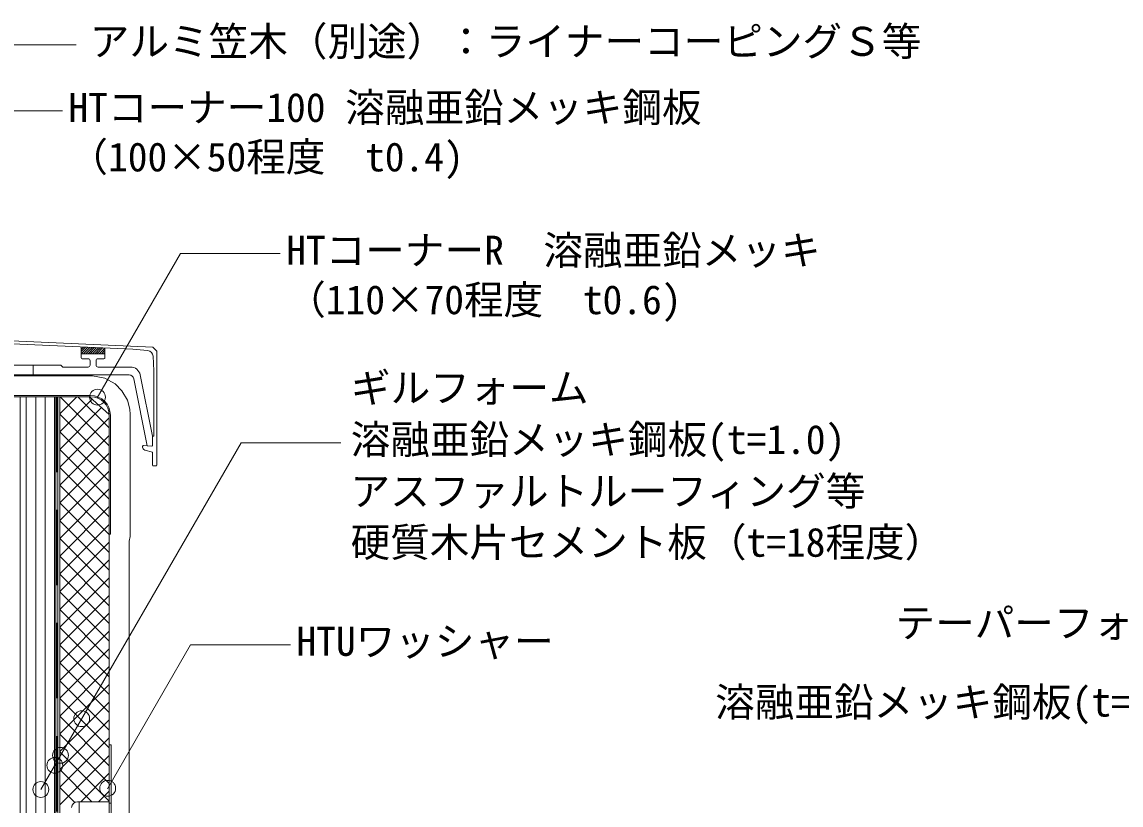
# Model space of a CAD drawing. Units: millimetres, scale not verified. Extents: x -1380 to 1380, y -955 to 955.
# Drawn here: x -589 to -34, y -96 to 299 of the extents above; entities that cross this region are included whole.
import ezdxf
from ezdxf.enums import TextEntityAlignment as Align

# ---------------------------------------------------------------- set-up
doc = ezdxf.new("R2010")
doc.units = ezdxf.units.MM
doc.header["$LTSCALE"] = 3
doc.linetypes.add('USER1', pattern=[3, 2.1, -0.9])
doc.linetypes.add('USER2', pattern=[19.05, 12.7, -6.35])
for name, color, linetype, lineweight in [('0-1_BOUSUI', 1, 'Continuous', 18), ('0-2_MOJI', 7, 'Continuous', 18), ('0-3_HATCH', 9, 'Continuous', 18), ('0-4_KANAMONO', 5, 'Continuous', 18), ('0-8_dannnetu', 6, 'Continuous', 18), ('0-9_bo-do', 3, 'Continuous', 18), ('0-A_kasagi', 150, 'Continuous', 18)]:
    doc.layers.add(name, color=color, linetype=linetype, lineweight=lineweight)
doc.styles.add('ＭＳ ゴシック', font='')
doc.styles.get('ＭＳ ゴシック').set_extended_font_data('MS Gothic')

msp = doc.modelspace()

# ---------------------------------------------------------------- linework, layer by layer
at = {"layer": '0-1_BOUSUI', "linetype": 'USER2'}
msp.add_line((-571.522, 109.928), (-571.522, -316.072), dxfattribs=at)
at = {"layer": '0-1_BOUSUI'}
msp.add_lwpolyline([(-715.33, 120.928), (-624.014, 120.928), (-622.521, 120.528), (-553.436, 120.528), (-547.14, 119.318), (-542.059, 116.384), (-538.532, 112.858), (-535.782, 108.095), (-534.586, 103.63), (-534.388, 100.888), (-534.388, 39.212), (-534.988, 36.972), (-534.988, -221.872), (-490.788, -266.072), (-434.288, -266.072), (-395.488, -304.872), (-299.93, -304.872), (-269.93, -344.872), (-231.487, -344.872)], dxfattribs=at)
msp.add_lwpolyline([(-544.988, -94.69), (-544.988, -117.19), (-560.118, -117.19), (-560.118, -94.69)], close=True, dxfattribs=at)
at = {"layer": '0-2_MOJI'}
for points in [[(-701.088, 142.935), (-612.189, 287.742), (-561.751, 287.742)], [(-724.874, 81.928), (-619.023, 254.348), (-568.585, 254.348)], [(-551.088, 109.33), (-509.019, 182.197), (-458.58, 182.197)], [(-427.968, 86.594), (-478.406, 86.594), (-579.524, -88.548)], [(-545.934, -88.253), (-503.864, -15.386), (-453.426, -15.386)]]:
    msp.add_lwpolyline(points, dxfattribs=at)
for centre in [(-550.889, 109.675), (-558.866, -52.767), (-569.562, -71.294), (-572.47, -76.331), (-579.524, -88.548), (-545.734, -87.908)]:
    msp.add_circle(centre, 4, dxfattribs=at)
at = {"layer": '0-3_HATCH'}
for p, q in [((-559.13, 134.935), (-559.045, 135.02)), ((-559.13, 133.813), (-557.97, 134.973)), ((-559.13, 132.69), (-556.896, 134.925)), ((-559.13, 131.568), (-555.821, 134.877)), ((-557.947, 131.628), (-554.746, 134.829)), ((-556.825, 131.628), (-553.671, 134.782)), ((-555.702, 131.628), (-552.596, 134.734)), ((-554.58, 131.628), (-551.522, 134.686)), ((-553.457, 131.628), (-550.447, 134.638)), ((-552.335, 131.628), (-549.372, 134.591)), ((-551.212, 131.628), (-548.297, 134.543)), ((-550.09, 131.628), (-547.223, 134.495)), ((-548.967, 131.628), (-547.13, 133.465)), ((-547.845, 131.628), (-547.13, 132.342)), ((-547.137, 131.213), (-547.13, 131.22)), ((-586.872, -316.072), (-586.872, 109.928)), ((-582.109, -316.072), (-582.109, 109.928)), ((-577.347, -316.072), (-577.347, 109.928)), ((-572.584, -316.072), (-572.584, 109.928)), ((-569.988, 101.214), (-561.275, 109.928)), ((-569.988, 92.234), (-553.57, 108.652)), ((-544.988, 85.136), (-569.781, 109.928)), ((-544.988, 94.116), (-560.8, 109.928)), ((-569.988, 83.254), (-548.844, 104.398)), ((-544.988, 76.155), (-569.988, 101.155)), ((-569.988, 74.273), (-544.988, 99.273)), ((-544.988, 67.175), (-569.988, 92.175)), ((-569.988, 65.293), (-544.988, 90.293)), ((-544.988, 58.195), (-569.988, 83.195)), ((-569.988, 56.314), (-544.988, 81.313)), ((-544.988, 49.215), (-569.988, 74.215)), ((-569.986, 47.335), (-544.988, 72.333)), ((-544.988, 40.234), (-569.988, 65.234)), ((-569.985, 38.356), (-544.988, 63.352)), ((-544.988, 31.254), (-569.988, 56.254)), ((-569.983, 29.377), (-544.988, 54.372)), ((-544.988, 22.274), (-569.986, 47.272)), ((-569.982, 20.399), (-544.988, 45.392)), ((-544.988, 13.294), (-569.985, 38.29)), ((-569.98, 11.42), (-544.988, 36.412)), ((-544.988, 4.313), (-569.983, 29.308)), ((-569.978, 2.441), (-544.988, 27.431)), ((-544.988, -4.667), (-569.982, 20.326)), ((-569.977, -6.537), (-544.988, 18.451)), ((-544.988, -13.647), (-569.98, 11.345)), ((-569.975, -15.516), (-544.988, 9.471)), ((-544.988, -22.627), (-569.978, 2.363)), ((-569.974, -24.495), (-544.988, 0.491)), ((-544.988, -31.608), (-569.977, -6.619)), ((-569.972, -33.473), (-544.988, -8.49)), ((-544.988, -40.588), (-569.975, -15.601)), ((-569.971, -42.452), (-544.988, -17.47)), ((-544.988, -49.568), (-569.974, -24.583)), ((-569.969, -51.431), (-544.988, -26.45)), ((-544.988, -58.548), (-569.972, -33.565)), ((-569.968, -60.41), (-544.988, -35.43)), ((-544.988, -67.529), (-569.971, -42.546)), ((-569.966, -69.388), (-544.988, -44.411)), ((-544.988, -76.509), (-569.969, -51.528)), ((-569.964, -78.367), (-544.988, -53.391)), ((-544.988, -85.489), (-569.968, -60.51)), ((-569.963, -87.346), (-544.988, -62.371)), ((-544.988, -94.469), (-569.966, -69.492)), ((-569.961, -96.324), (-544.988, -71.351)), ((-553.748, -94.69), (-569.964, -78.474)), ((-559.346, -94.69), (-544.988, -80.332)), ((-562.384, -95.034), (-569.963, -87.455)), ((-550.366, -94.69), (-544.988, -89.312))]:
    msp.add_line(p, q, dxfattribs=at)
at = {"layer": '0-4_KANAMONO'}
for p, q in [((-554.388, 109.928), (-644.388, 109.928)), ((-544.988, -94.69), (-560.988, -94.69))]:
    msp.add_line(p, q, dxfattribs=at)
at = {"layer": '0-4_KANAMONO', "linetype": 'USER2'}
msp.add_line((-544.988, -95.44), (-543.988, -95.44), dxfattribs=at)
at = {"layer": '0-4_KANAMONO'}
for points in [[(-644.388, 109.928), (-644.388, 110.528), (-554.388, 110.528)], [(-544.388, 100.528), (-544.388, 40.528), (-544.988, 40.528), (-544.988, 100.528)]]:
    msp.add_lwpolyline(points, dxfattribs=at)
for points in [[(-570.988, -316.072), (-570.988, -40.072), (-570.988, -36.34), (-570.988, 109.928), (-569.988, 109.928), (-569.989, -36.208), (-569.989, -40.029), (-569.988, -316.072)], [(-543.988, -145.94), (-543.988, -65.94), (-544.988, -65.94), (-544.988, -145.94)]]:
    msp.add_lwpolyline(points, close=True, dxfattribs=at)
for centre, radius, start, end in [((-554.388, 100.528), 10, 0, 90), ((-554.388, 100.528), 9.4, 0, 90), ((-560.988, -97.69), 3, 90, 180)]:
    msp.add_arc(centre, radius, start, end, dxfattribs=at)
at = {"layer": '0-8_dannnetu'}
msp.add_lwpolyline([(-569.988, 109.928), (-554.988, 109.928), (-544.988, 100.928), (-544.988, -276.072), (-569.93, -276.072), (-569.988, 59.928)], close=True, dxfattribs=at)
at = {"layer": '0-9_bo-do'}
msp.add_lwpolyline([(-589.93, 109.928), (-571.988, 109.928), (-571.988, -316.072), (-589.93, -316.072), (-589.93, -40.072), (-589.93, -16.705)], close=True, dxfattribs=at)
at = {"layer": '0-A_kasagi'}
for p, q in [((-559.13, 131.128), (-559.13, 135.024)), ((-547.13, 131.128), (-547.13, 134.491)), ((-559.13, 129.628), (-559.13, 131.128)), ((-558.63, 131.628), (-547.63, 131.628)), ((-555.63, 129.128), (-558.63, 129.128)), ((-554.63, 125.928), (-554.63, 128.128)), ((-551.63, 128.128), (-551.63, 125.928)), ((-547.63, 129.128), (-550.63, 129.128)), ((-547.13, 131.128), (-547.13, 129.628)), ((-550.63, 124.928), (-534.229, 124.928)), ((-534.949, 120.928), (-731.911, 120.928)), ((-528.13, 84.741), (-528.13, 84.426)), ((-523.451, 84.95), (-527.595, 85.24)), ((-522.63, 74.928), (-521.43, 74.928))]:
    msp.add_line(p, q, dxfattribs=at)
at = {"layer": '0-A_kasagi', "linetype": 'USER1'}
msp.add_line((-583.43, 125.928), (-583.43, 120.928), dxfattribs=at)
at = {"layer": '0-A_kasagi'}
for points in [[(-520.93, 75.428), (-520.93, 132.928), (-523.023, 135.021), (-725.93, 144.039), (-728.023, 146.132), (-744.015, 146.843), (-745.93, 144.928), (-745.93, 75.428)], [(-740.881, 145.177), (-728.728, 144.574), (-726.203, 142.049), (-715.93, 141.993), (-533.023, 133.864), (-525.571, 133.237)], [(-522.825, 130.367), (-522.53, 122.928), (-522.53, 89.928), (-523.13, 89.928), (-523.13, 85.25)], [(-711.23, 124.928), (-698.43, 124.928), (-697.43, 125.928), (-633.93, 125.928), (-633.43, 125.428), (-632.93, 125.928), (-569.43, 125.928), (-568.43, 124.928), (-555.63, 124.928)], [(-523.451, 84.95), (-525.736, 85.11), (-532.497, 118.918)], [(-529.326, 120.909), (-523.13, 89.928), (-523.13, 85.25)], [(-527.021, 82.978), (-523.13, 81.928), (-523.13, 75.428)]]:
    msp.add_lwpolyline(points, dxfattribs=at)
for centre, radius, start, end in [((-525.823, 130.248), 3, 2.2709, 85.1919), ((-558.63, 131.128), 0.5, 90, 180), ((-558.63, 129.628), 0.5, 180, 270), ((-555.63, 128.128), 1, 0, 90), ((-550.63, 128.128), 1, 90, 180), ((-547.63, 131.128), 0.5, 0, 90), ((-547.63, 129.628), 0.5, 270, 0), ((-555.63, 125.928), 1, 270, 0), ((-550.63, 125.928), 1, 180, 270), ((-534.229, 119.928), 5, 11.3185, 89.9984), ((-534.95, 118.427), 2.501, 11.32307, 89.99131), ((-527.63, 84.741), 0.5, 86.00002, 180), ((-526.63, 84.426), 1.5, 179.99999, 254.89435), ((-523.43, 85.25), 0.3, 265.99992, 0.00003), ((-523.43, 85.25), 0.3, 265.99992, 0.00003), ((-522.63, 75.428), 0.5, 180, 270), ((-521.43, 75.428), 0.5, 270, 0)]:
    msp.add_arc(centre, radius, start, end, dxfattribs=at)

# ---------------------------------------------------------------- texts
at = {"layer": '0-2_MOJI', "style": 'ＭＳ ゴシック'}
for s, p in [('アルミ笠木（別途）：ライナーコーピングＳ等', (-554.761, 277.742)), ('HTコーナー100 溶融亜鉛メッキ鋼板', (-565.585, 244.348)), ('（100×50程度\u3000t0.4)', (-565.585, 219.368)), ('HTコーナーR\u3000溶融亜鉛メッキ', (-455.58, 172.197)), ('（110×70程度\u3000t0.6)', (-455.58, 147.216)), ('ギルフォーム', (-422.852, 102.701)), ('溶融亜鉛メッキ鋼板(t=1.0)', (-422.968, 76.594)), ('アスファルトルーフィング等', (-423.083, 50.487)), ('硬質木片セメント板（t=18程度）', (-423.083, 24.67)), ('テーパーフォーム40', (-147.834, -16.106)), ('HTUワッシャー', (-450.426, -25.386)), ('溶融亜鉛メッキ鋼板(t=1.0)', (-238.907, -56.106))]:
    msp.add_text(s, height=14.66, dxfattribs=at).set_placement(p, align=Align.BOTTOM_LEFT)

doc.saveas('drawing.dxf')
